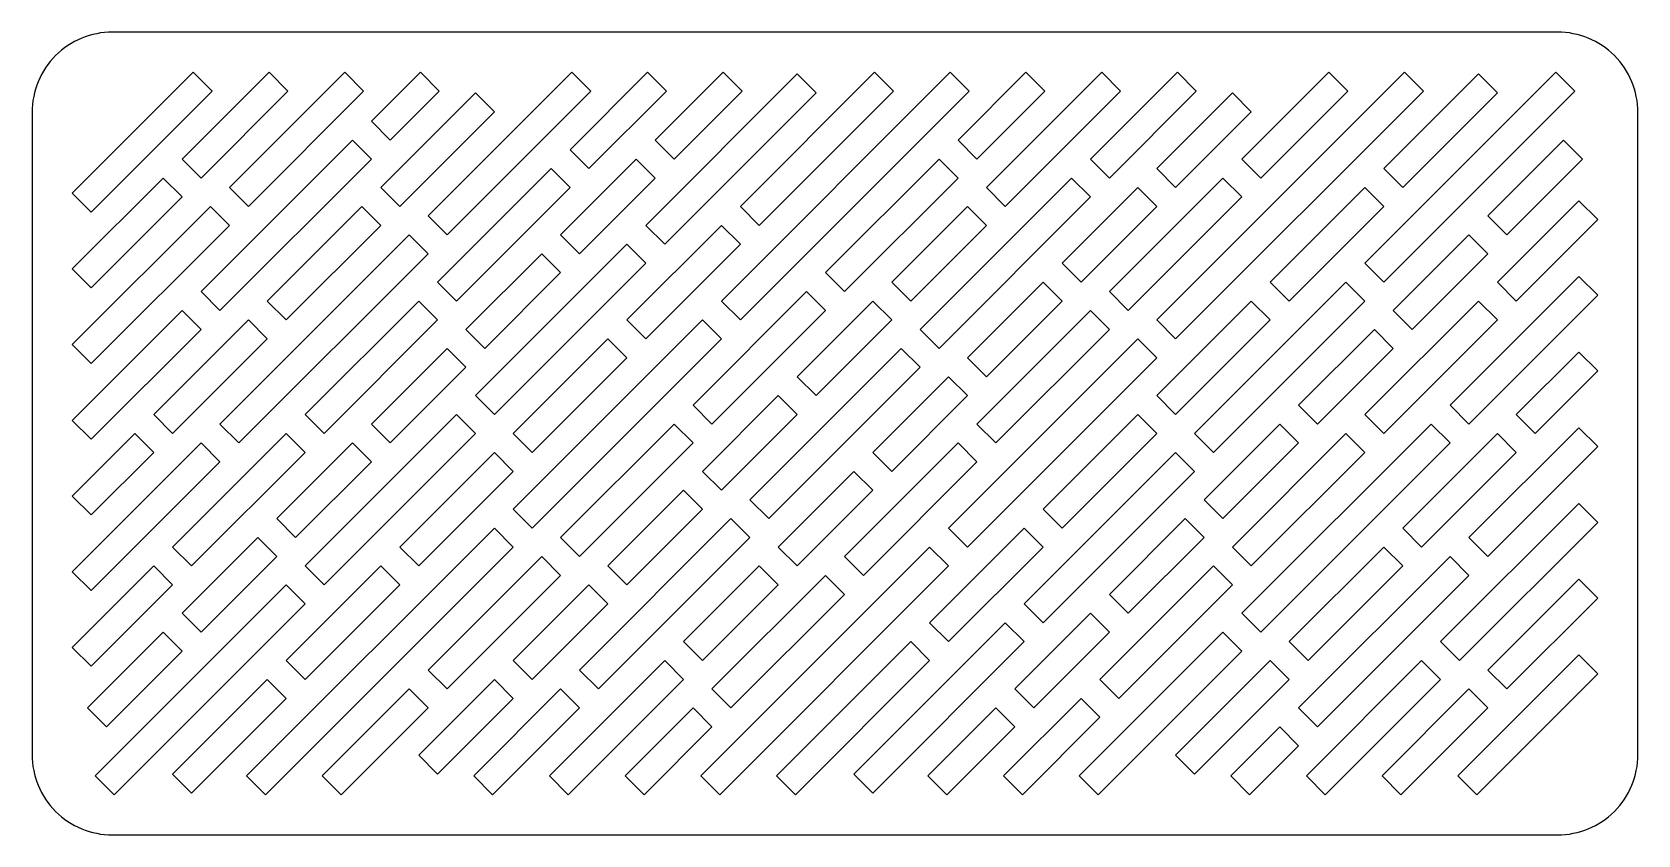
# Model space of a CAD drawing. Header units: millimetres. Extents: x -30 to 30, y -15 to 15.
import ezdxf

# ---------------------------------------------------------------- set-up
doc = ezdxf.new("R2010")
doc.units = ezdxf.units.MM
doc.layers.add('CUTOUTS', color=1, linetype='CONTINUOUS')
doc.layers.add('OUTLINE', color=7, linetype='CONTINUOUS')

msp = doc.modelspace()

# ---------------------------------------------------------------- linework, layer by layer
at = {"layer": 'CUTOUTS'}
for points in [[(-27.7929, 8.2696), (-23.2696, 12.7929), (-23.9767, 13.5), (-28.5, 8.9767)], [(-23.6881, 9.5459), (-20.4411, 12.7929), (-21.1482, 13.5), (-24.3952, 10.253)], [(-21.9203, 8.4853), (-17.6127, 12.7929), (-18.3198, 13.5), (-22.6274, 9.1924)], [(-16.617, 10.9602), (-14.7843, 12.7929), (-15.4914, 13.5), (-17.3241, 11.6673)], [(-14.4957, 7.4246), (-9.1274, 12.7929), (-9.8345, 13.5), (-15.2028, 8.1317)], [(-9.1924, 9.8995), (-6.299, 12.7929), (-7.0061, 13.5), (-9.8995, 10.6066)], [(-6.364, 7.0711), (-0.7071, 12.7279), (-1.4142, 13.435), (-7.0711, 7.7782)], [(-6.0104, 10.253), (-3.4706, 12.7929), (-4.1777, 13.5), (-6.7175, 10.9602)], [(-3.5355, 4.2426), (5.0147, 12.7929), (4.3076, 13.5), (-4.2426, 4.9497)], [(-2.8284, 7.7782), (2.1863, 12.7929), (1.4792, 13.5), (-3.5355, 8.4853)], [(5.3033, 10.253), (7.8431, 12.7929), (7.136, 13.5), (4.5962, 10.9602)], [(6.364, 8.4853), (10.6716, 12.7929), (9.9645, 13.5), (5.6569, 9.1924)], [(10.253, 9.5459), (13.5, 12.7929), (12.7929, 13.5), (9.5459, 10.253)], [(12.7279, 3.5355), (21.9853, 12.7929), (21.2782, 13.5), (12.0208, 4.2426)], [(15.9099, 9.5459), (19.1569, 12.7929), (18.4497, 13.5), (15.2028, 10.253)], [(20.5061, 5.6569), (27.6421, 12.7929), (26.935, 13.5), (19.799, 6.364)], [(21.2132, 9.1924), (24.7487, 12.7279), (24.0416, 13.435), (20.5061, 9.8995)], [(-16.2635, 8.4853), (-12.7279, 12.0208), (-13.435, 12.7279), (-16.9706, 9.1924)], [(12.7279, 9.1924), (15.5563, 12.0208), (14.8492, 12.7279), (12.0208, 9.8995)], [(-22.981, 4.5962), (-17.3241, 10.253), (-18.0312, 10.9602), (-23.6881, 5.3033)], [(25.1023, 7.4246), (27.9307, 10.253), (27.2236, 10.9602), (24.3952, 8.1317)], [(-9.5459, 6.7175), (-6.7175, 9.5459), (-7.4246, 10.253), (-10.253, 7.4246)], [(0.3536, 5.3033), (4.5962, 9.5459), (3.8891, 10.253), (-0.3536, 6.0104)], [(-14.1421, 4.9497), (-9.8995, 9.1924), (-10.6066, 9.8995), (-14.8492, 5.6569)], [(-27.7929, 5.4411), (-24.3952, 8.8388), (-25.1023, 9.5459), (-28.5, 6.1482)], [(3.8891, 3.182), (9.5459, 8.8388), (8.8388, 9.5459), (3.182, 3.8891)], [(9.1924, 5.6569), (12.0208, 8.4853), (11.3137, 9.1924), (8.4853, 6.364)], [(10.9602, 4.5962), (15.2028, 8.8388), (14.4957, 9.5459), (10.253, 5.3033)], [(16.9706, 4.9497), (20.5061, 8.4853), (19.799, 9.1924), (16.2635, 5.6569)], [(-27.7929, 2.6127), (-22.6274, 7.7782), (-23.3345, 8.4853), (-28.5, 3.3198)], [(-20.5061, 4.2426), (-16.9706, 7.7782), (-17.6777, 8.4853), (-21.2132, 4.9497)], [(2.8284, 4.9497), (5.6569, 7.7782), (4.9497, 8.4853), (2.1213, 5.6569)], [(25.4558, 4.9497), (28.5, 7.9939), (27.7929, 8.701), (24.7487, 5.6569)], [(-22.2739, -0.3536), (-15.2028, 6.7175), (-15.9099, 7.4246), (-22.981, 0.3536)], [(-7.0711, 3.5355), (-3.5355, 7.0711), (-4.2426, 7.7782), (-7.7782, 4.2426)], [(21.5668, 3.8891), (24.3952, 6.7175), (23.6881, 7.4246), (20.8597, 4.5962)], [(-13.0815, 3.182), (-10.253, 6.0104), (-10.9602, 6.7175), (-13.7886, 3.8891)], [(-12.7279, 0.7071), (-7.0711, 6.364), (-7.7782, 7.0711), (-13.435, 1.4142)], [(5.6569, 2.1213), (8.4853, 4.9497), (7.7782, 5.6569), (4.9497, 2.8284)], [(14.1421, -0.7071), (19.799, 4.9497), (19.0919, 5.6569), (13.435, 0)], [(23.6881, 0.3536), (28.5, 5.1655), (27.7929, 5.8726), (22.981, 1.0607)], [(-19.0919, 0), (-14.8492, 4.2426), (-15.5563, 4.9497), (-19.799, 0.7071)], [(-4.5962, 0.3536), (-0.3536, 4.5962), (-1.0607, 5.3033), (-5.3033, 1.0607)], [(-0.7071, 1.4142), (2.1213, 4.2426), (1.4142, 4.9497), (-1.4142, 2.1213)], [(12.7279, 0.7071), (16.2635, 4.2426), (15.5563, 4.9497), (12.0208, 1.4142)], [(20.5061, 0), (24.7487, 4.2426), (24.0416, 4.9497), (19.799, 0.7071)], [(-27.7929, -0.2157), (-23.6881, 3.8891), (-24.3952, 4.5962), (-28.5, 0.4914)], [(-24.7487, 0), (-21.2132, 3.5355), (-21.9203, 4.2426), (-25.4558, 0.7071)], [(-11.3137, -3.5355), (-4.2426, 3.5355), (-4.9497, 4.2426), (-12.0208, -2.8284)], [(6.0104, -0.3536), (10.253, 3.8891), (9.5459, 4.5962), (5.3033, 0.3536)], [(18.0312, 0.3536), (20.8597, 3.182), (20.1525, 3.8891), (17.3241, 1.0607)], [(-16.617, -0.3536), (-13.7886, 2.4749), (-14.4957, 3.182), (-17.3241, 0.3536)], [(-11.3137, -0.7071), (-7.7782, 2.8284), (-8.4853, 3.5355), (-12.0208, 0)], [(-2.4749, -3.182), (3.182, 2.4749), (2.4749, 3.182), (-3.182, -2.4749)], [(4.9497, -4.2426), (12.0208, 2.8284), (11.3137, 3.5355), (4.2426, -3.5355)], [(26.163, 0), (28.5, 2.337), (27.7929, 3.0442), (25.4558, 0.7071)], [(2.1213, -1.4142), (4.9497, 1.4142), (4.2426, 2.1213), (1.4142, -0.7071)], [(-4.2426, -2.1213), (-1.4142, 0.7071), (-2.1213, 1.4142), (-4.9497, -1.4142)], [(-19.0919, -5.6569), (-13.435, 0), (-14.1421, 0.7071), (-19.799, -4.9497)], [(8.4853, -3.5355), (12.0208, 0), (11.3137, 0.7071), (7.7782, -2.8284)], [(-27.7929, -3.0442), (-25.4558, -0.7071), (-26.163, 0), (-28.5, -2.337)], [(-24.0416, -4.9497), (-19.799, -0.7071), (-20.5061, 0), (-24.7487, -4.2426)], [(-9.5459, -4.5962), (-5.3033, -0.3536), (-6.0104, 0.3536), (-10.253, -3.8891)], [(14.4957, -3.182), (17.3241, -0.3536), (16.617, 0.3536), (13.7886, -2.4749)], [(15.5563, -4.9497), (19.799, -0.7071), (19.0919, 0), (14.8492, -4.2426)], [(15.9099, -7.4246), (22.981, -0.3536), (22.2739, 0.3536), (15.2028, -6.7175)], [(21.9203, -4.2426), (25.4558, -0.7071), (24.7487, 0), (21.2132, -3.5355)], [(24.3952, -4.5962), (28.5, -0.4914), (27.7929, 0.2157), (23.6881, -3.8891)], [(-27.7929, -5.8726), (-22.981, -1.0607), (-23.6881, -0.3536), (-28.5, -5.1655)], [(-20.1525, -3.8891), (-17.3241, -1.0607), (-18.0312, -0.3536), (-20.8597, -3.182)], [(1.0607, -5.3033), (5.3033, -1.0607), (4.5962, -0.3536), (0.3536, -4.5962)], [(-15.5563, -4.9497), (-12.0208, -1.4142), (-12.7279, -0.7071), (-16.2635, -4.2426)], [(7.7782, -7.0711), (13.435, -1.4142), (12.7279, -0.7071), (7.0711, -6.364)], [(-1.4142, -4.9497), (1.4142, -2.1213), (0.7071, -1.4142), (-2.1213, -4.2426)], [(-7.7782, -5.6569), (-4.9497, -2.8284), (-5.6569, -2.1213), (-8.4853, -4.9497)], [(23.3345, -8.4853), (28.5, -3.3198), (27.7929, -2.6127), (22.6274, -7.7782)], [(-21.2782, -13.5), (-12.0208, -4.2426), (-12.7279, -3.5355), (-21.9853, -12.7929)], [(-8.8388, -9.5459), (-3.182, -3.8891), (-3.8891, -3.182), (-9.5459, -8.8388)], [(4.2426, -7.7782), (7.7782, -4.2426), (7.0711, -3.5355), (3.5355, -7.0711)], [(10.9602, -6.7175), (13.7886, -3.8891), (13.0815, -3.182), (10.253, -6.0104)], [(-23.6881, -7.4246), (-20.8597, -4.5962), (-21.5668, -3.8891), (-24.3952, -6.7175)], [(-14.4957, -9.5459), (-10.253, -5.3033), (-10.9602, -4.5962), (-15.2028, -8.8388)], [(-4.3076, -13.5), (4.2426, -4.9497), (3.5355, -4.2426), (-5.0147, -12.7929)], [(17.6777, -8.4853), (21.2132, -4.9497), (20.5061, -4.2426), (16.9706, -7.7782)], [(18.0312, -10.9602), (23.6881, -5.3033), (22.981, -4.5962), (17.3241, -10.253)], [(-27.7929, -8.701), (-24.7487, -5.6569), (-25.4558, -4.9497), (-28.5, -7.9939)], [(-19.799, -9.1924), (-16.2635, -5.6569), (-16.9706, -4.9497), (-20.5061, -8.4853)], [(-4.9497, -8.4853), (-2.1213, -5.6569), (-2.8284, -4.9497), (-5.6569, -7.7782)], [(-3.8891, -10.253), (0.3536, -6.0104), (-0.3536, -5.3033), (-4.5962, -9.5459)], [(10.6066, -9.8995), (14.8492, -5.6569), (14.1421, -4.9497), (9.8995, -9.1924)], [(-26.935, -13.5), (-19.799, -6.364), (-20.5061, -5.6569), (-27.6421, -12.7929)], [(-11.3137, -9.1924), (-8.4853, -6.364), (-9.1924, -5.6569), (-12.0208, -8.4853)], [(25.1023, -9.5459), (28.5, -6.1482), (27.7929, -5.4411), (24.3952, -8.8388)], [(1.4142, -13.435), (7.0711, -7.7782), (6.364, -7.0711), (0.7071, -12.7279)], [(7.4246, -10.253), (10.253, -7.4246), (9.5459, -6.7175), (6.7175, -9.5459)], [(-27.2236, -10.9602), (-24.3952, -8.1317), (-25.1023, -7.4246), (-27.9307, -10.253)], [(-1.4792, -13.5), (3.5355, -8.4853), (2.8284, -7.7782), (-2.1863, -12.7929)], [(9.8345, -13.5), (15.2028, -8.1317), (14.4957, -7.4246), (9.1274, -12.7929)], [(23.9767, -13.5), (28.5, -8.9767), (27.7929, -8.2696), (23.2696, -12.7929)], [(-9.9645, -13.5), (-5.6569, -9.1924), (-6.364, -8.4853), (-10.6716, -12.7929)], [(13.435, -12.7279), (16.9706, -9.1924), (16.2635, -8.4853), (12.7279, -12.0208)], [(18.3198, -13.5), (22.6274, -9.1924), (21.9203, -8.4853), (17.6127, -12.7929)], [(-24.0416, -13.435), (-20.5061, -9.8995), (-21.2132, -9.1924), (-24.7487, -12.7279)], [(-18.4497, -13.5), (-15.2028, -10.253), (-15.9099, -9.5459), (-19.1569, -12.7929)], [(-14.8492, -12.7279), (-12.0208, -9.8995), (-12.7279, -9.1924), (-15.5563, -12.0208)], [(-12.7929, -13.5), (-9.5459, -10.253), (-10.253, -9.5459), (-13.5, -12.7929)], [(21.1482, -13.5), (24.3952, -10.253), (23.6881, -9.5459), (20.4411, -12.7929)], [(7.0061, -13.5), (9.8995, -10.6066), (9.1924, -9.8995), (6.299, -12.7929)], [(-7.136, -13.5), (-4.5962, -10.9602), (-5.3033, -10.253), (-7.8431, -12.7929)], [(4.1777, -13.5), (6.7175, -10.9602), (6.0104, -10.253), (3.4706, -12.7929)], [(15.4914, -13.5), (17.3241, -11.6673), (16.617, -10.9602), (14.7843, -12.7929)]]:
    msp.add_lwpolyline(points, close=True, dxfattribs=at)
at = {"layer": 'OUTLINE'}
msp.add_lwpolyline([(-27, -15), (27, -15, 0.4142136), (30, -12), (30, 12, 0.4142136), (27, 15), (-27, 15, 0.4142136), (-30, 12), (-30, -12, 0.4142136)], format="xyb", close=True, dxfattribs=at)

doc.saveas('drawing.dxf')
